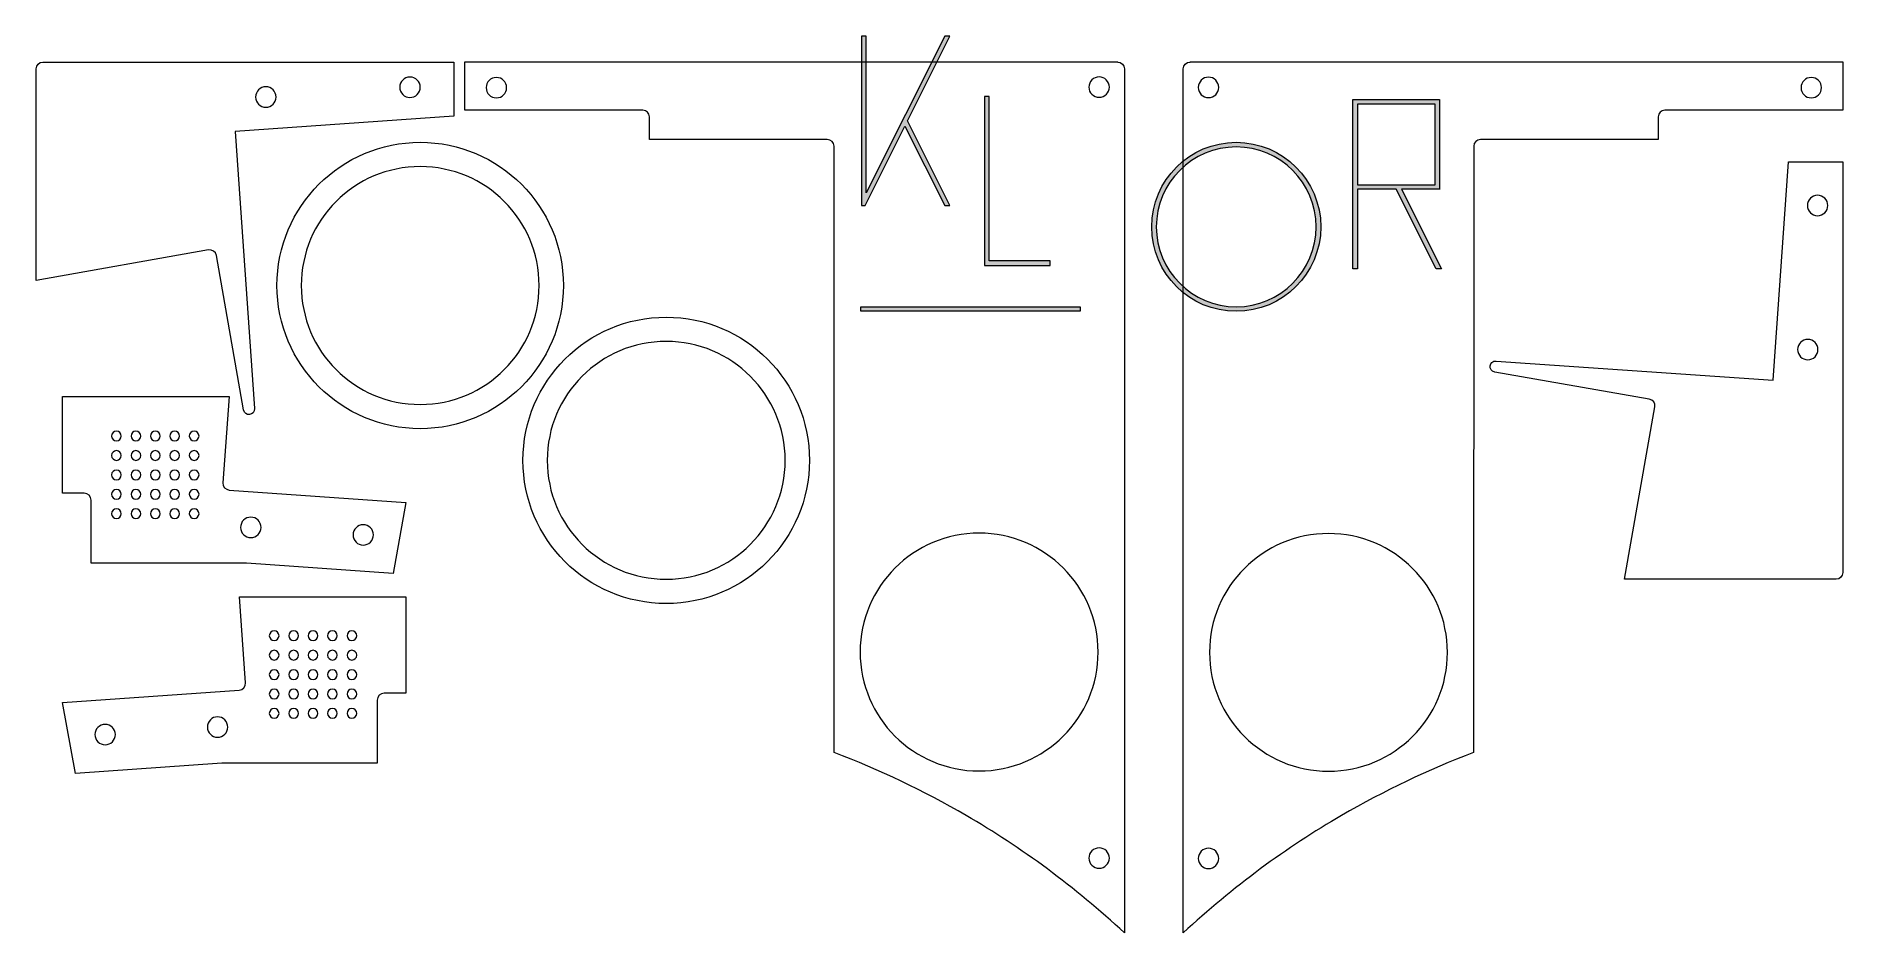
# Model space of a CAD drawing. Header units: millimetres. Extents: x 0 to 186, y 0 to 92.
import ezdxf

# ---------------------------------------------------------------- set-up
doc = ezdxf.new("R2010")
doc.units = ezdxf.units.MM
doc.header["$MEASUREMENT"] = 0
doc.layers.add('Ebene 1', color=7, linetype='Continuous', lineweight=0)

# ---------------------------------------------------------------- blocks, each defined once
blk = doc.blocks.new('Block_0')
at = {"layer": 'Ebene 1', "true_color": 0xff00ff, "transparency": 33554687}
h = blk.add_hatch(color=6, dxfattribs=at)
h.dxf.hatch_style = 2
h.paths.add_polyline_path([(85.4, 75.05), (89.51, 83.22), (93.62, 75.05), (94.14, 75.05), (89.77, 83.75), (94.14, 92.49), (93.62, 92.49), (85.52, 76.35), (85.52, 92.49), (85.04, 92.49), (85.04, 75.05)])
h = blk.add_hatch(color=6, dxfattribs=at)
h.dxf.hatch_style = 2
h.paths.add_polyline_path([(97.71, 86.27), (97.71, 68.85), (104.48, 68.85), (104.48, 69.33), (98.19, 69.33), (98.19, 86.27)])
h = blk.add_hatch(color=6, dxfattribs=at)
h.dxf.hatch_style = 2
edge = h.paths.add_edge_path()
edge.add_spline(control_points=[(136.11, 77.17), (136.11, 77.17), (136.11, 85.49), (136.11, 85.49), (136.11, 85.49), (144.1, 85.49), (144.1, 85.49), (144.1, 85.49), (144.1, 77.18), (144.1, 77.18), (144.1, 77.18), (136.11, 77.18), (136.11, 77.18), (136.11, 77.18), (136.11, 77.17), (136.11, 77.17), (136.11, 77.17), (136.11, 77.17), (136.11, 77.17), (136.11, 77.17), (136.11, 77.17), (136.11, 77.17)], knot_values=[0, 0, 0, 0, 1, 1, 1, 2, 2, 2, 3, 3, 3, 4, 4, 4, 5, 5, 5, 6, 6, 6, 7, 7, 7, 7], degree=3, periodic=0)
edge = h.paths.add_edge_path()
edge.add_spline(control_points=[(144.57, 76.7), (144.57, 76.7), (144.57, 85.96), (144.57, 85.96), (144.57, 85.96), (135.63, 85.96), (135.63, 85.96), (135.63, 85.96), (135.63, 68.53), (135.63, 68.53), (135.63, 68.53), (136.1, 68.53), (136.1, 68.53), (136.1, 68.53), (136.1, 76.71), (136.1, 76.71), (136.1, 76.71), (140.11, 76.71), (140.11, 76.71), (140.11, 76.71), (144.22, 68.53), (144.22, 68.53), (144.22, 68.53), (144.75, 68.53), (144.75, 68.53), (144.75, 68.53), (140.64, 76.71), (140.64, 76.71), (140.64, 76.71), (144.57, 76.71), (144.57, 76.71), (144.57, 76.71), (144.57, 76.7), (144.57, 76.7)], knot_values=[0, 0, 0, 0, 1, 1, 1, 2, 2, 2, 3, 3, 3, 4, 4, 4, 5, 5, 5, 6, 6, 6, 7, 7, 7, 8, 8, 8, 9, 9, 9, 10, 10, 10, 11, 11, 11, 11], degree=3, periodic=0)
h = blk.add_hatch(color=6, dxfattribs=at)
h.dxf.hatch_style = 2
edge = h.paths.add_edge_path()
edge.add_spline(control_points=[(123.62, 64.61), (119.08, 64.61), (115.39, 68.31), (115.39, 72.84), (115.39, 77.38), (119.09, 81.07), (123.62, 81.07), (128.16, 81.07), (131.85, 77.38), (131.85, 72.84), (131.85, 68.31), (128.16, 64.61), (123.62, 64.61)], knot_values=[0, 0, 0, 0, 1, 1, 1, 2, 2, 2, 3, 3, 3, 4, 4, 4, 4], degree=3, periodic=0)
edge = h.paths.add_edge_path()
edge.add_spline(control_points=[(123.62, 81.55), (118.82, 81.55), (114.92, 77.65), (114.92, 72.84), (114.92, 68.04), (118.82, 64.14), (123.62, 64.14), (128.42, 64.14), (132.33, 68.04), (132.33, 72.84), (132.33, 77.65), (128.42, 81.55), (123.62, 81.55)], knot_values=[0, 0, 0, 0, 1, 1, 1, 2, 2, 2, 3, 3, 3, 4, 4, 4, 4], degree=3, periodic=0)
h = blk.add_hatch(color=6, dxfattribs=at)
h.dxf.hatch_style = 2
h.paths.add_polyline_path([(84.97, 64.61), (107.55, 64.61), (107.55, 64.14), (84.97, 64.14)])
at = {"layer": 'Ebene 1'}
for points in [[(85.4, 75.05), (89.51, 83.22), (93.62, 75.05), (94.14, 75.05), (89.77, 83.75), (94.14, 92.49), (93.62, 92.49), (85.52, 76.35), (85.52, 92.49), (85.04, 92.49), (85.04, 75.05)], [(97.71, 86.27), (97.71, 68.85), (104.48, 68.85), (104.48, 69.33), (98.19, 69.33), (98.19, 86.27)], [(84.97, 64.61), (107.55, 64.61), (107.55, 64.14), (84.97, 64.14)]]:
    blk.add_lwpolyline(points, close=True, dxfattribs=at)
for points, knots in [([(144.57, 76.7), (144.57, 76.7), (144.57, 85.96), (144.57, 85.96), (144.57, 85.96), (135.63, 85.96), (135.63, 85.96), (135.63, 85.96), (135.63, 68.53), (135.63, 68.53), (135.63, 68.53), (136.1, 68.53), (136.1, 68.53), (136.1, 68.53), (136.1, 76.71), (136.1, 76.71), (136.1, 76.71), (140.11, 76.71), (140.11, 76.71), (140.11, 76.71), (144.22, 68.53), (144.22, 68.53), (144.22, 68.53), (144.75, 68.53), (144.75, 68.53), (144.75, 68.53), (140.64, 76.71), (140.64, 76.71), (140.64, 76.71), (144.57, 76.71), (144.57, 76.71), (144.57, 76.71), (144.57, 76.7), (144.57, 76.7)], [0, 0, 0, 0, 1, 1, 1, 2, 2, 2, 3, 3, 3, 4, 4, 4, 5, 5, 5, 6, 6, 6, 7, 7, 7, 8, 8, 8, 9, 9, 9, 10, 10, 10, 11, 11, 11, 11]), ([(136.11, 77.17), (136.11, 77.17), (136.11, 85.49), (136.11, 85.49), (136.11, 85.49), (144.1, 85.49), (144.1, 85.49), (144.1, 85.49), (144.1, 77.18), (144.1, 77.18), (144.1, 77.18), (136.11, 77.18), (136.11, 77.18), (136.11, 77.18), (136.11, 77.17), (136.11, 77.17), (136.11, 77.17), (136.11, 77.17), (136.11, 77.17), (136.11, 77.17), (136.11, 77.17), (136.11, 77.17)], [0, 0, 0, 0, 1, 1, 1, 2, 2, 2, 3, 3, 3, 4, 4, 4, 5, 5, 5, 6, 6, 6, 7, 7, 7, 7]), ([(123.62, 81.55), (118.82, 81.55), (114.92, 77.65), (114.92, 72.84), (114.92, 68.04), (118.82, 64.14), (123.62, 64.14), (128.42, 64.14), (132.33, 68.04), (132.33, 72.84), (132.33, 77.65), (128.42, 81.55), (123.62, 81.55)], [0, 0, 0, 0, 1, 1, 1, 2, 2, 2, 3, 3, 3, 4, 4, 4, 4]), ([(123.62, 64.61), (119.08, 64.61), (115.39, 68.31), (115.39, 72.84), (115.39, 77.38), (119.09, 81.07), (123.62, 81.07), (128.16, 81.07), (131.85, 77.38), (131.85, 72.84), (131.85, 68.31), (128.16, 64.61), (123.62, 64.61)], [0, 0, 0, 0, 1, 1, 1, 2, 2, 2, 3, 3, 3, 4, 4, 4, 4])]:
    blk.add_open_spline(points, degree=3, knots=knots, dxfattribs=at)

msp = doc.modelspace()

# ---------------------------------------------------------------- linework, layer by layer
at = {"layer": 'Ebene 1', "color": 5, "lineweight": 9, "true_color": 0x0000ff}
for points, knots in [([(0.75, 89.82), (0.36, 89.82), (0.05, 89.51), (0.05, 89.12), (0.05, 89.12), (0.05, 67.33), (0.05, 67.33), (0.05, 67.33), (17.8, 70.46), (17.8, 70.46), (18.18, 70.53), (18.55, 70.28), (18.61, 69.89), (18.61, 69.89), (21.4, 53.98), (21.4, 53.98), (21.53, 53.27), (22.58, 53.4), (22.54, 54.12), (22.54, 54.12), (20.56, 82.65), (20.56, 82.65), (20.56, 82.65), (20.56, 82.65), (20.56, 82.65), (20.56, 82.65), (43.06, 84.23), (43.06, 84.23), (43.06, 84.23), (43.05, 89.82), (43.05, 89.82), (43.05, 89.82), (0.75, 89.82), (0.75, 89.82)], [0, 0, 0, 0, 1, 1, 1, 2, 2, 2, 3, 3, 3, 4, 4, 4, 5, 5, 5, 6, 6, 6, 7, 7, 7, 8, 8, 8, 9, 9, 9, 10, 10, 10, 11, 11, 11, 11]), ([(111.41, 89.83), (111.41, 89.83), (44.21, 89.83), (44.21, 89.83), (44.21, 89.83), (44.19, 84.86), (44.19, 84.86), (44.19, 84.86), (62.51, 84.86), (62.51, 84.86), (62.9, 84.86), (63.21, 84.55), (63.21, 84.16), (63.21, 84.16), (63.21, 81.84), (63.21, 81.84), (63.21, 81.84), (81.51, 81.84), (81.51, 81.84), (81.89, 81.84), (82.21, 81.53), (82.21, 81.14), (82.21, 81.14), (82.23, 18.7), (82.23, 18.7), (86.84, 16.93), (91.43, 14.74), (95.81, 12.21), (101.46, 8.95), (107.04, 4.8), (112.11, 0.11), (112.11, 0.11), (112.11, 89.12), (112.11, 89.12), (112.11, 89.51), (111.8, 89.82), (111.42, 89.82), (111.42, 89.82), (111.42, 89.82), (111.42, 89.82), (111.42, 89.82), (111.41, 89.83), (111.41, 89.83)], [0, 0, 0, 0, 1, 1, 1, 2, 2, 2, 3, 3, 3, 4, 4, 4, 5, 5, 5, 6, 6, 6, 7, 7, 7, 8, 8, 8, 9, 9, 9, 10, 10, 10, 11, 11, 11, 12, 12, 12, 13, 13, 13, 14, 14, 14, 14]), ([(118.87, 89.82), (118.48, 89.82), (118.17, 89.51), (118.17, 89.12), (118.17, 89.12), (118.17, 0.11), (118.17, 0.11), (123.24, 4.8), (128.82, 8.95), (134.48, 12.21), (138.85, 14.74), (143.44, 16.93), (148.05, 18.7), (148.05, 18.7), (148.08, 81.14), (148.08, 81.14), (148.08, 81.53), (148.39, 81.84), (148.77, 81.84), (148.77, 81.84), (167.07, 81.84), (167.07, 81.84), (167.07, 81.84), (167.07, 84.16), (167.07, 84.16), (167.07, 84.55), (167.38, 84.86), (167.77, 84.86), (167.77, 84.86), (186.09, 84.86), (186.09, 84.86), (186.09, 84.86), (186.08, 89.83), (186.08, 89.83), (186.08, 89.83), (118.87, 89.83), (118.87, 89.83), (118.87, 89.83), (118.87, 89.82), (118.87, 89.82)], [0, 0, 0, 0, 1, 1, 1, 2, 2, 2, 3, 3, 3, 4, 4, 4, 5, 5, 5, 6, 6, 6, 7, 7, 7, 8, 8, 8, 9, 9, 9, 10, 10, 10, 11, 11, 11, 12, 12, 12, 13, 13, 13, 13]), ([(37.49, 87.22), (37.49, 87.81), (37.96, 88.27), (38.54, 88.27), (39.13, 88.27), (39.6, 87.81), (39.6, 87.22), (39.6, 86.64), (39.12, 86.17), (38.54, 86.17), (37.97, 86.17), (37.49, 86.64), (37.49, 87.22)], [0, 0, 0, 0, 1, 1, 1, 2, 2, 2, 3, 3, 3, 4, 4, 4, 4]), ([(46.39, 87.18), (46.39, 87.76), (46.86, 88.23), (47.44, 88.23), (48.02, 88.23), (48.49, 87.76), (48.49, 87.18), (48.49, 86.6), (48.02, 86.13), (47.44, 86.13), (46.86, 86.13), (46.39, 86.6), (46.39, 87.18)], [0, 0, 0, 0, 1, 1, 1, 2, 2, 2, 3, 3, 3, 4, 4, 4, 4]), ([(110.56, 87.24), (110.56, 86.66), (110.09, 86.19), (109.5, 86.19), (108.92, 86.19), (108.45, 86.66), (108.45, 87.24), (108.45, 87.82), (108.93, 88.29), (109.5, 88.29), (110.08, 88.29), (110.56, 87.82), (110.56, 87.24)], [0, 0, 0, 0, 1, 1, 1, 2, 2, 2, 3, 3, 3, 4, 4, 4, 4]), ([(120.77, 88.26), (121.35, 88.26), (121.82, 87.79), (121.82, 87.21), (121.82, 86.62), (121.35, 86.15), (120.77, 86.15), (120.19, 86.15), (119.72, 86.62), (119.72, 87.21), (119.72, 87.79), (120.19, 88.26), (120.77, 88.26)], [0, 0, 0, 0, 1, 1, 1, 2, 2, 2, 3, 3, 3, 4, 4, 4, 4]), ([(182.84, 86.13), (182.26, 86.13), (181.79, 86.6), (181.79, 87.18), (181.79, 87.76), (182.26, 88.23), (182.84, 88.23), (183.42, 88.23), (183.89, 87.76), (183.89, 87.18), (183.89, 86.6), (183.42, 86.13), (182.84, 86.13)], [0, 0, 0, 0, 1, 1, 1, 2, 2, 2, 3, 3, 3, 4, 4, 4, 4]), ([(22.65, 86.21), (22.65, 86.8), (23.12, 87.27), (23.7, 87.27), (24.28, 87.27), (24.75, 86.8), (24.75, 86.21), (24.75, 85.63), (24.28, 85.16), (23.7, 85.16), (23.12, 85.16), (22.65, 85.63), (22.65, 86.21)], [0, 0, 0, 0, 1, 1, 1, 2, 2, 2, 3, 3, 3, 4, 4, 4, 4]), ([(39.6, 81.55), (31.45, 81.55), (24.85, 74.95), (24.85, 66.8), (24.85, 58.66), (31.45, 52.05), (39.6, 52.05), (47.74, 52.05), (54.34, 58.66), (54.34, 66.8), (54.34, 74.95), (47.74, 81.55), (39.6, 81.55)], [0, 0, 0, 0, 1, 1, 1, 2, 2, 2, 3, 3, 3, 4, 4, 4, 4]), ([(39.6, 54.55), (32.83, 54.55), (27.35, 60.03), (27.35, 66.8), (27.35, 73.56), (32.83, 79.05), (39.6, 79.05), (46.36, 79.05), (51.84, 73.56), (51.84, 66.8), (51.84, 60.03), (46.36, 54.55), (39.6, 54.55), (39.6, 54.55), (39.6, 54.55), (39.6, 54.55)], [0, 0, 0, 0, 1, 1, 1, 2, 2, 2, 3, 3, 3, 4, 4, 4, 5, 5, 5, 5]), ([(186.09, 37.24), (186.09, 37.24), (186.09, 79.54), (186.09, 79.54), (186.09, 79.54), (180.49, 79.55), (180.49, 79.55), (180.49, 79.55), (178.92, 57.05), (178.92, 57.05), (178.92, 57.05), (178.92, 57.05), (178.92, 57.05), (178.92, 57.05), (150.38, 59.02), (150.38, 59.02), (149.66, 59.07), (149.53, 58.01), (150.24, 57.89), (150.24, 57.89), (166.16, 55.1), (166.16, 55.1), (166.54, 55.03), (166.79, 54.67), (166.73, 54.29), (166.73, 54.29), (163.6, 36.54), (163.6, 36.54), (163.6, 36.54), (185.39, 36.54), (185.39, 36.54), (185.78, 36.54), (186.09, 36.85), (186.09, 37.24), (186.09, 37.24), (186.09, 37.24), (186.09, 37.24), (186.09, 37.24), (186.09, 37.24), (186.09, 37.24)], [0, 0, 0, 0, 1, 1, 1, 2, 2, 2, 3, 3, 3, 4, 4, 4, 5, 5, 5, 6, 6, 6, 7, 7, 7, 8, 8, 8, 9, 9, 9, 10, 10, 10, 11, 11, 11, 12, 12, 12, 13, 13, 13, 13]), ([(182.44, 75.04), (182.44, 75.62), (182.91, 76.09), (183.49, 76.09), (184.07, 76.09), (184.54, 75.62), (184.54, 75.04), (184.54, 74.46), (184.07, 73.99), (183.49, 73.99), (182.91, 73.99), (182.44, 74.46), (182.44, 75.04)], [0, 0, 0, 0, 1, 1, 1, 2, 2, 2, 3, 3, 3, 4, 4, 4, 4]), ([(50.18, 48.79), (50.18, 40.64), (56.78, 34.04), (64.93, 34.04), (73.07, 34.04), (79.68, 40.64), (79.68, 48.79), (79.68, 56.93), (73.07, 63.54), (64.93, 63.54), (56.78, 63.54), (50.18, 56.93), (50.18, 48.79), (50.18, 48.79), (50.18, 48.79), (50.18, 48.79)], [0, 0, 0, 0, 1, 1, 1, 2, 2, 2, 3, 3, 3, 4, 4, 4, 5, 5, 5, 5]), ([(52.68, 48.79), (52.68, 55.55), (58.16, 61.04), (64.93, 61.04), (71.69, 61.04), (77.18, 55.55), (77.18, 48.79), (77.18, 42.03), (71.69, 36.54), (64.93, 36.54), (58.16, 36.54), (52.68, 42.03), (52.68, 48.79), (52.68, 48.79), (52.68, 48.79), (52.68, 48.79)], [0, 0, 0, 0, 1, 1, 1, 2, 2, 2, 3, 3, 3, 4, 4, 4, 5, 5, 5, 5]), ([(181.43, 60.2), (181.43, 60.78), (181.9, 61.25), (182.48, 61.25), (183.06, 61.25), (183.53, 60.78), (183.53, 60.2), (183.53, 59.62), (183.06, 59.15), (182.48, 59.15), (181.9, 59.15), (181.43, 59.62), (181.43, 60.2)], [0, 0, 0, 0, 1, 1, 1, 2, 2, 2, 3, 3, 3, 4, 4, 4, 4]), ([(19.29, 46.47), (19.29, 46.47), (19.91, 55.35), (19.91, 55.35), (19.91, 55.35), (2.75, 55.35), (2.75, 55.35), (2.75, 55.35), (2.75, 45.4), (2.75, 45.4), (2.75, 45.4), (5, 45.4), (5, 45.4), (5.39, 45.4), (5.7, 45.09), (5.7, 44.7), (5.7, 44.7), (5.73, 38.2), (5.73, 38.2), (5.73, 38.2), (21.71, 38.2), (21.71, 38.2), (21.71, 38.2), (36.8, 37.14), (36.8, 37.14), (36.8, 37.14), (38.13, 44.46), (38.13, 44.46), (38.13, 44.46), (19.94, 45.73), (19.94, 45.73), (19.55, 45.76), (19.26, 46.09), (19.29, 46.48), (19.29, 46.48), (19.29, 46.48), (19.29, 46.48), (19.29, 46.48), (19.29, 46.47), (19.29, 46.47)], [0, 0, 0, 0, 1, 1, 1, 2, 2, 2, 3, 3, 3, 4, 4, 4, 5, 5, 5, 6, 6, 6, 7, 7, 7, 8, 8, 8, 9, 9, 9, 10, 10, 10, 11, 11, 11, 12, 12, 12, 13, 13, 13, 13]), ([(8.32, 50.79), (8.05, 50.79), (7.82, 51.01), (7.82, 51.29), (7.82, 51.57), (8.04, 51.79), (8.32, 51.79), (8.6, 51.79), (8.82, 51.57), (8.82, 51.29), (8.82, 51.01), (8.6, 50.79), (8.32, 50.79)], [0, 0, 0, 0, 1, 1, 1, 2, 2, 2, 3, 3, 3, 4, 4, 4, 4]), ([(10.32, 50.79), (10.05, 50.79), (9.82, 51.01), (9.82, 51.29), (9.82, 51.57), (10.04, 51.79), (10.32, 51.79), (10.6, 51.79), (10.82, 51.57), (10.82, 51.29), (10.82, 51.01), (10.6, 50.79), (10.32, 50.79)], [0, 0, 0, 0, 1, 1, 1, 2, 2, 2, 3, 3, 3, 4, 4, 4, 4]), ([(12.32, 50.79), (12.05, 50.79), (11.82, 51.01), (11.82, 51.29), (11.82, 51.57), (12.04, 51.79), (12.32, 51.79), (12.6, 51.79), (12.82, 51.57), (12.82, 51.29), (12.82, 51.01), (12.6, 50.79), (12.32, 50.79)], [0, 0, 0, 0, 1, 1, 1, 2, 2, 2, 3, 3, 3, 4, 4, 4, 4]), ([(14.32, 50.79), (14.05, 50.79), (13.82, 51.01), (13.82, 51.29), (13.82, 51.57), (14.04, 51.79), (14.32, 51.79), (14.6, 51.79), (14.82, 51.57), (14.82, 51.29), (14.82, 51.01), (14.6, 50.79), (14.32, 50.79)], [0, 0, 0, 0, 1, 1, 1, 2, 2, 2, 3, 3, 3, 4, 4, 4, 4]), ([(16.32, 50.79), (16.05, 50.79), (15.82, 51.01), (15.82, 51.29), (15.82, 51.57), (16.04, 51.79), (16.32, 51.79), (16.6, 51.79), (16.82, 51.57), (16.82, 51.29), (16.82, 51.01), (16.6, 50.79), (16.32, 50.79)], [0, 0, 0, 0, 1, 1, 1, 2, 2, 2, 3, 3, 3, 4, 4, 4, 4]), ([(8.32, 48.79), (8.05, 48.79), (7.82, 49.01), (7.82, 49.29), (7.82, 49.57), (8.04, 49.79), (8.32, 49.79), (8.6, 49.79), (8.82, 49.57), (8.82, 49.29), (8.82, 49.01), (8.6, 48.79), (8.32, 48.79)], [0, 0, 0, 0, 1, 1, 1, 2, 2, 2, 3, 3, 3, 4, 4, 4, 4]), ([(10.32, 48.79), (10.05, 48.79), (9.82, 49.01), (9.82, 49.29), (9.82, 49.57), (10.04, 49.79), (10.32, 49.79), (10.6, 49.79), (10.82, 49.57), (10.82, 49.29), (10.82, 49.01), (10.6, 48.79), (10.32, 48.79)], [0, 0, 0, 0, 1, 1, 1, 2, 2, 2, 3, 3, 3, 4, 4, 4, 4]), ([(12.32, 48.79), (12.05, 48.79), (11.82, 49.01), (11.82, 49.29), (11.82, 49.57), (12.04, 49.79), (12.32, 49.79), (12.6, 49.79), (12.82, 49.57), (12.82, 49.29), (12.82, 49.01), (12.6, 48.79), (12.32, 48.79)], [0, 0, 0, 0, 1, 1, 1, 2, 2, 2, 3, 3, 3, 4, 4, 4, 4]), ([(14.32, 48.79), (14.05, 48.79), (13.82, 49.01), (13.82, 49.29), (13.82, 49.57), (14.04, 49.79), (14.32, 49.79), (14.6, 49.79), (14.82, 49.57), (14.82, 49.29), (14.82, 49.01), (14.6, 48.79), (14.32, 48.79)], [0, 0, 0, 0, 1, 1, 1, 2, 2, 2, 3, 3, 3, 4, 4, 4, 4]), ([(16.32, 48.79), (16.05, 48.79), (15.82, 49.01), (15.82, 49.29), (15.82, 49.57), (16.04, 49.79), (16.32, 49.79), (16.6, 49.79), (16.82, 49.57), (16.82, 49.29), (16.82, 49.01), (16.6, 48.79), (16.32, 48.79)], [0, 0, 0, 0, 1, 1, 1, 2, 2, 2, 3, 3, 3, 4, 4, 4, 4]), ([(8.32, 46.79), (8.05, 46.79), (7.82, 47.01), (7.82, 47.29), (7.82, 47.57), (8.04, 47.79), (8.32, 47.79), (8.6, 47.79), (8.82, 47.57), (8.82, 47.29), (8.82, 47.01), (8.6, 46.79), (8.32, 46.79)], [0, 0, 0, 0, 1, 1, 1, 2, 2, 2, 3, 3, 3, 4, 4, 4, 4]), ([(10.32, 46.79), (10.05, 46.79), (9.82, 47.01), (9.82, 47.29), (9.82, 47.57), (10.04, 47.79), (10.32, 47.79), (10.6, 47.79), (10.82, 47.57), (10.82, 47.29), (10.82, 47.01), (10.6, 46.79), (10.32, 46.79)], [0, 0, 0, 0, 1, 1, 1, 2, 2, 2, 3, 3, 3, 4, 4, 4, 4]), ([(12.32, 46.79), (12.05, 46.79), (11.82, 47.01), (11.82, 47.29), (11.82, 47.57), (12.04, 47.79), (12.32, 47.79), (12.6, 47.79), (12.82, 47.57), (12.82, 47.29), (12.82, 47.01), (12.6, 46.79), (12.32, 46.79)], [0, 0, 0, 0, 1, 1, 1, 2, 2, 2, 3, 3, 3, 4, 4, 4, 4]), ([(14.32, 46.79), (14.05, 46.79), (13.82, 47.01), (13.82, 47.29), (13.82, 47.57), (14.04, 47.79), (14.32, 47.79), (14.6, 47.79), (14.82, 47.57), (14.82, 47.29), (14.82, 47.01), (14.6, 46.79), (14.32, 46.79)], [0, 0, 0, 0, 1, 1, 1, 2, 2, 2, 3, 3, 3, 4, 4, 4, 4]), ([(16.32, 46.79), (16.05, 46.79), (15.82, 47.01), (15.82, 47.29), (15.82, 47.57), (16.04, 47.79), (16.32, 47.79), (16.6, 47.79), (16.82, 47.57), (16.82, 47.29), (16.82, 47.01), (16.6, 46.79), (16.32, 46.79)], [0, 0, 0, 0, 1, 1, 1, 2, 2, 2, 3, 3, 3, 4, 4, 4, 4]), ([(8.32, 44.79), (8.05, 44.79), (7.82, 45.01), (7.82, 45.29), (7.82, 45.57), (8.04, 45.79), (8.32, 45.79), (8.6, 45.79), (8.82, 45.57), (8.82, 45.29), (8.82, 45.01), (8.6, 44.79), (8.32, 44.79)], [0, 0, 0, 0, 1, 1, 1, 2, 2, 2, 3, 3, 3, 4, 4, 4, 4]), ([(10.32, 44.79), (10.05, 44.79), (9.82, 45.01), (9.82, 45.29), (9.82, 45.57), (10.04, 45.79), (10.32, 45.79), (10.6, 45.79), (10.82, 45.57), (10.82, 45.29), (10.82, 45.01), (10.6, 44.79), (10.32, 44.79)], [0, 0, 0, 0, 1, 1, 1, 2, 2, 2, 3, 3, 3, 4, 4, 4, 4]), ([(12.32, 44.79), (12.05, 44.79), (11.82, 45.01), (11.82, 45.29), (11.82, 45.57), (12.04, 45.79), (12.32, 45.79), (12.6, 45.79), (12.82, 45.57), (12.82, 45.29), (12.82, 45.01), (12.6, 44.79), (12.32, 44.79)], [0, 0, 0, 0, 1, 1, 1, 2, 2, 2, 3, 3, 3, 4, 4, 4, 4]), ([(14.32, 44.79), (14.05, 44.79), (13.82, 45.01), (13.82, 45.29), (13.82, 45.57), (14.04, 45.79), (14.32, 45.79), (14.6, 45.79), (14.82, 45.57), (14.82, 45.29), (14.82, 45.01), (14.6, 44.79), (14.32, 44.79)], [0, 0, 0, 0, 1, 1, 1, 2, 2, 2, 3, 3, 3, 4, 4, 4, 4]), ([(16.32, 44.79), (16.05, 44.79), (15.82, 45.01), (15.82, 45.29), (15.82, 45.57), (16.04, 45.79), (16.32, 45.79), (16.6, 45.79), (16.82, 45.57), (16.82, 45.29), (16.82, 45.01), (16.6, 44.79), (16.32, 44.79)], [0, 0, 0, 0, 1, 1, 1, 2, 2, 2, 3, 3, 3, 4, 4, 4, 4]), ([(8.32, 42.79), (8.05, 42.79), (7.82, 43.01), (7.82, 43.29), (7.82, 43.57), (8.04, 43.79), (8.32, 43.79), (8.6, 43.79), (8.82, 43.57), (8.82, 43.29), (8.82, 43.01), (8.6, 42.79), (8.32, 42.79)], [0, 0, 0, 0, 1, 1, 1, 2, 2, 2, 3, 3, 3, 4, 4, 4, 4]), ([(10.32, 42.79), (10.05, 42.79), (9.82, 43.01), (9.82, 43.29), (9.82, 43.57), (10.04, 43.79), (10.32, 43.79), (10.6, 43.79), (10.82, 43.57), (10.82, 43.29), (10.82, 43.01), (10.6, 42.79), (10.32, 42.79)], [0, 0, 0, 0, 1, 1, 1, 2, 2, 2, 3, 3, 3, 4, 4, 4, 4]), ([(12.32, 42.79), (12.05, 42.79), (11.82, 43.01), (11.82, 43.29), (11.82, 43.57), (12.04, 43.79), (12.32, 43.79), (12.6, 43.79), (12.82, 43.57), (12.82, 43.29), (12.82, 43.01), (12.6, 42.79), (12.32, 42.79)], [0, 0, 0, 0, 1, 1, 1, 2, 2, 2, 3, 3, 3, 4, 4, 4, 4]), ([(14.32, 42.79), (14.05, 42.79), (13.82, 43.01), (13.82, 43.29), (13.82, 43.57), (14.04, 43.79), (14.32, 43.79), (14.6, 43.79), (14.82, 43.57), (14.82, 43.29), (14.82, 43.01), (14.6, 42.79), (14.32, 42.79)], [0, 0, 0, 0, 1, 1, 1, 2, 2, 2, 3, 3, 3, 4, 4, 4, 4]), ([(16.32, 42.79), (16.05, 42.79), (15.82, 43.01), (15.82, 43.29), (15.82, 43.57), (16.04, 43.79), (16.32, 43.79), (16.6, 43.79), (16.82, 43.57), (16.82, 43.29), (16.82, 43.01), (16.6, 42.79), (16.32, 42.79)], [0, 0, 0, 0, 1, 1, 1, 2, 2, 2, 3, 3, 3, 4, 4, 4, 4]), ([(22.15, 42.94), (22.73, 42.94), (23.21, 42.47), (23.21, 41.88), (23.21, 41.3), (22.74, 40.83), (22.15, 40.83), (21.57, 40.83), (21.1, 41.3), (21.1, 41.88), (21.1, 42.47), (21.57, 42.94), (22.15, 42.94)], [0, 0, 0, 0, 1, 1, 1, 2, 2, 2, 3, 3, 3, 4, 4, 4, 4]), ([(33.73, 42.16), (34.31, 42.16), (34.78, 41.69), (34.78, 41.11), (34.78, 40.53), (34.31, 40.06), (33.73, 40.06), (33.15, 40.06), (32.68, 40.53), (32.68, 41.11), (32.68, 41.69), (33.15, 42.16), (33.73, 42.16)], [0, 0, 0, 0, 1, 1, 1, 2, 2, 2, 3, 3, 3, 4, 4, 4, 4]), ([(84.9, 29.04), (84.9, 35.8), (90.39, 41.29), (97.15, 41.29), (103.91, 41.29), (109.4, 35.8), (109.4, 29.04), (109.4, 22.28), (103.92, 16.79), (97.15, 16.79), (90.38, 16.79), (84.9, 22.28), (84.9, 29.04)], [0, 0, 0, 0, 1, 1, 1, 2, 2, 2, 3, 3, 3, 4, 4, 4, 4]), ([(133.13, 16.76), (126.36, 16.76), (120.88, 22.24), (120.88, 29.01), (120.88, 35.77), (126.36, 41.25), (133.13, 41.25), (139.89, 41.25), (145.37, 35.77), (145.37, 29.01), (145.37, 22.24), (139.89, 16.76), (133.13, 16.76), (133.13, 16.76), (133.13, 16.76), (133.13, 16.76)], [0, 0, 0, 0, 1, 1, 1, 2, 2, 2, 3, 3, 3, 4, 4, 4, 5, 5, 5, 5]), ([(21.6, 25.87), (21.62, 25.48), (21.33, 25.15), (20.95, 25.12), (20.95, 25.12), (2.75, 23.85), (2.75, 23.85), (2.75, 23.85), (4.09, 16.54), (4.09, 16.54), (4.09, 16.54), (19.18, 17.6), (19.18, 17.6), (19.18, 17.6), (35.16, 17.6), (35.16, 17.6), (35.16, 17.6), (35.18, 24.09), (35.18, 24.09), (35.18, 24.48), (35.5, 24.8), (35.88, 24.8), (35.88, 24.8), (38.13, 24.8), (38.13, 24.8), (38.13, 24.8), (38.13, 34.74), (38.13, 34.74), (38.13, 34.74), (20.98, 34.74), (20.98, 34.74), (20.98, 34.74), (21.6, 25.87), (21.6, 25.87), (21.6, 25.87), (21.6, 25.87), (21.6, 25.87), (21.6, 25.87), (21.6, 25.87), (21.6, 25.87)], [0, 0, 0, 0, 1, 1, 1, 2, 2, 2, 3, 3, 3, 4, 4, 4, 5, 5, 5, 6, 6, 6, 7, 7, 7, 8, 8, 8, 9, 9, 9, 10, 10, 10, 11, 11, 11, 12, 12, 12, 13, 13, 13, 13]), ([(24.06, 30.72), (24.06, 31), (24.28, 31.22), (24.56, 31.22), (24.84, 31.22), (25.06, 31), (25.06, 30.72), (25.06, 30.44), (24.84, 30.22), (24.56, 30.22), (24.28, 30.22), (24.06, 30.44), (24.06, 30.72)], [0, 0, 0, 0, 1, 1, 1, 2, 2, 2, 3, 3, 3, 4, 4, 4, 4]), ([(26.06, 30.72), (26.06, 31), (26.28, 31.22), (26.56, 31.22), (26.84, 31.22), (27.06, 31), (27.06, 30.72), (27.06, 30.44), (26.84, 30.22), (26.56, 30.22), (26.29, 30.22), (26.06, 30.44), (26.06, 30.72)], [0, 0, 0, 0, 1, 1, 1, 2, 2, 2, 3, 3, 3, 4, 4, 4, 4]), ([(28.06, 30.72), (28.06, 31), (28.28, 31.22), (28.56, 31.22), (28.84, 31.22), (29.06, 31), (29.06, 30.72), (29.06, 30.44), (28.84, 30.22), (28.56, 30.22), (28.29, 30.22), (28.06, 30.44), (28.06, 30.72)], [0, 0, 0, 0, 1, 1, 1, 2, 2, 2, 3, 3, 3, 4, 4, 4, 4]), ([(30.06, 30.72), (30.06, 31), (30.28, 31.22), (30.56, 31.22), (30.84, 31.22), (31.06, 31), (31.06, 30.72), (31.06, 30.44), (30.84, 30.22), (30.56, 30.22), (30.29, 30.22), (30.06, 30.44), (30.06, 30.72)], [0, 0, 0, 0, 1, 1, 1, 2, 2, 2, 3, 3, 3, 4, 4, 4, 4]), ([(32.06, 30.72), (32.06, 31), (32.28, 31.22), (32.56, 31.22), (32.84, 31.22), (33.06, 31), (33.06, 30.72), (33.06, 30.44), (32.84, 30.22), (32.56, 30.22), (32.29, 30.22), (32.06, 30.44), (32.06, 30.72)], [0, 0, 0, 0, 1, 1, 1, 2, 2, 2, 3, 3, 3, 4, 4, 4, 4]), ([(24.06, 28.72), (24.06, 29), (24.28, 29.22), (24.56, 29.22), (24.84, 29.22), (25.06, 29), (25.06, 28.72), (25.06, 28.44), (24.84, 28.22), (24.56, 28.22), (24.28, 28.22), (24.06, 28.44), (24.06, 28.72)], [0, 0, 0, 0, 1, 1, 1, 2, 2, 2, 3, 3, 3, 4, 4, 4, 4]), ([(26.06, 28.72), (26.06, 29), (26.28, 29.22), (26.56, 29.22), (26.84, 29.22), (27.06, 29), (27.06, 28.72), (27.06, 28.44), (26.84, 28.22), (26.56, 28.22), (26.29, 28.22), (26.06, 28.44), (26.06, 28.72)], [0, 0, 0, 0, 1, 1, 1, 2, 2, 2, 3, 3, 3, 4, 4, 4, 4]), ([(28.06, 28.72), (28.06, 29), (28.28, 29.22), (28.56, 29.22), (28.84, 29.22), (29.06, 29), (29.06, 28.72), (29.06, 28.44), (28.84, 28.22), (28.56, 28.22), (28.29, 28.22), (28.06, 28.44), (28.06, 28.72)], [0, 0, 0, 0, 1, 1, 1, 2, 2, 2, 3, 3, 3, 4, 4, 4, 4]), ([(30.06, 28.72), (30.06, 29), (30.28, 29.22), (30.56, 29.22), (30.84, 29.22), (31.06, 29), (31.06, 28.72), (31.06, 28.44), (30.84, 28.22), (30.56, 28.22), (30.29, 28.22), (30.06, 28.44), (30.06, 28.72)], [0, 0, 0, 0, 1, 1, 1, 2, 2, 2, 3, 3, 3, 4, 4, 4, 4]), ([(32.06, 28.72), (32.06, 29), (32.28, 29.22), (32.56, 29.22), (32.84, 29.22), (33.06, 29), (33.06, 28.72), (33.06, 28.44), (32.84, 28.22), (32.56, 28.22), (32.29, 28.22), (32.06, 28.44), (32.06, 28.72)], [0, 0, 0, 0, 1, 1, 1, 2, 2, 2, 3, 3, 3, 4, 4, 4, 4]), ([(24.06, 26.72), (24.06, 27), (24.28, 27.22), (24.56, 27.22), (24.84, 27.22), (25.06, 27), (25.06, 26.72), (25.06, 26.44), (24.84, 26.22), (24.56, 26.22), (24.28, 26.22), (24.06, 26.44), (24.06, 26.72)], [0, 0, 0, 0, 1, 1, 1, 2, 2, 2, 3, 3, 3, 4, 4, 4, 4]), ([(26.06, 26.72), (26.06, 27), (26.28, 27.22), (26.56, 27.22), (26.84, 27.22), (27.06, 27), (27.06, 26.72), (27.06, 26.44), (26.84, 26.22), (26.56, 26.22), (26.29, 26.22), (26.06, 26.44), (26.06, 26.72)], [0, 0, 0, 0, 1, 1, 1, 2, 2, 2, 3, 3, 3, 4, 4, 4, 4]), ([(28.06, 26.72), (28.06, 27), (28.28, 27.22), (28.56, 27.22), (28.84, 27.22), (29.06, 27), (29.06, 26.72), (29.06, 26.44), (28.84, 26.22), (28.56, 26.22), (28.29, 26.22), (28.06, 26.44), (28.06, 26.72)], [0, 0, 0, 0, 1, 1, 1, 2, 2, 2, 3, 3, 3, 4, 4, 4, 4]), ([(30.06, 26.72), (30.06, 27), (30.28, 27.22), (30.56, 27.22), (30.84, 27.22), (31.06, 27), (31.06, 26.72), (31.06, 26.44), (30.84, 26.22), (30.56, 26.22), (30.29, 26.22), (30.06, 26.44), (30.06, 26.72)], [0, 0, 0, 0, 1, 1, 1, 2, 2, 2, 3, 3, 3, 4, 4, 4, 4]), ([(32.06, 26.72), (32.06, 27), (32.28, 27.22), (32.56, 27.22), (32.84, 27.22), (33.06, 27), (33.06, 26.72), (33.06, 26.44), (32.84, 26.22), (32.56, 26.22), (32.29, 26.22), (32.06, 26.44), (32.06, 26.72)], [0, 0, 0, 0, 1, 1, 1, 2, 2, 2, 3, 3, 3, 4, 4, 4, 4]), ([(24.06, 24.72), (24.06, 25), (24.28, 25.22), (24.56, 25.22), (24.84, 25.22), (25.06, 25), (25.06, 24.72), (25.06, 24.44), (24.84, 24.22), (24.56, 24.22), (24.28, 24.22), (24.06, 24.44), (24.06, 24.72)], [0, 0, 0, 0, 1, 1, 1, 2, 2, 2, 3, 3, 3, 4, 4, 4, 4]), ([(26.06, 24.72), (26.06, 25), (26.28, 25.22), (26.56, 25.22), (26.84, 25.22), (27.06, 25), (27.06, 24.72), (27.06, 24.44), (26.84, 24.22), (26.56, 24.22), (26.29, 24.22), (26.06, 24.44), (26.06, 24.72)], [0, 0, 0, 0, 1, 1, 1, 2, 2, 2, 3, 3, 3, 4, 4, 4, 4]), ([(28.06, 24.72), (28.06, 25), (28.28, 25.22), (28.56, 25.22), (28.84, 25.22), (29.06, 25), (29.06, 24.72), (29.06, 24.44), (28.84, 24.22), (28.56, 24.22), (28.29, 24.22), (28.06, 24.44), (28.06, 24.72)], [0, 0, 0, 0, 1, 1, 1, 2, 2, 2, 3, 3, 3, 4, 4, 4, 4]), ([(30.06, 24.72), (30.06, 25), (30.28, 25.22), (30.56, 25.22), (30.84, 25.22), (31.06, 25), (31.06, 24.72), (31.06, 24.44), (30.84, 24.22), (30.56, 24.22), (30.29, 24.22), (30.06, 24.44), (30.06, 24.72)], [0, 0, 0, 0, 1, 1, 1, 2, 2, 2, 3, 3, 3, 4, 4, 4, 4]), ([(32.06, 24.72), (32.06, 25), (32.28, 25.22), (32.56, 25.22), (32.84, 25.22), (33.06, 25), (33.06, 24.72), (33.06, 24.44), (32.84, 24.22), (32.56, 24.22), (32.29, 24.22), (32.06, 24.44), (32.06, 24.72)], [0, 0, 0, 0, 1, 1, 1, 2, 2, 2, 3, 3, 3, 4, 4, 4, 4]), ([(19.78, 21.31), (19.78, 20.73), (19.31, 20.26), (18.73, 20.26), (18.15, 20.26), (17.68, 20.73), (17.68, 21.31), (17.68, 21.9), (18.15, 22.37), (18.73, 22.37), (19.31, 22.37), (19.78, 21.9), (19.78, 21.31)], [0, 0, 0, 0, 1, 1, 1, 2, 2, 2, 3, 3, 3, 4, 4, 4, 4]), ([(24.06, 22.72), (24.06, 23), (24.28, 23.22), (24.56, 23.22), (24.84, 23.22), (25.06, 23), (25.06, 22.72), (25.06, 22.44), (24.84, 22.22), (24.56, 22.22), (24.28, 22.22), (24.06, 22.44), (24.06, 22.72)], [0, 0, 0, 0, 1, 1, 1, 2, 2, 2, 3, 3, 3, 4, 4, 4, 4]), ([(26.06, 22.72), (26.06, 23), (26.28, 23.22), (26.56, 23.22), (26.84, 23.22), (27.06, 23), (27.06, 22.72), (27.06, 22.44), (26.84, 22.22), (26.56, 22.22), (26.29, 22.22), (26.06, 22.44), (26.06, 22.72)], [0, 0, 0, 0, 1, 1, 1, 2, 2, 2, 3, 3, 3, 4, 4, 4, 4]), ([(28.06, 22.72), (28.06, 23), (28.28, 23.22), (28.56, 23.22), (28.84, 23.22), (29.06, 23), (29.06, 22.72), (29.06, 22.44), (28.84, 22.22), (28.56, 22.22), (28.29, 22.22), (28.06, 22.44), (28.06, 22.72)], [0, 0, 0, 0, 1, 1, 1, 2, 2, 2, 3, 3, 3, 4, 4, 4, 4]), ([(30.06, 22.72), (30.06, 23), (30.28, 23.22), (30.56, 23.22), (30.84, 23.22), (31.06, 23), (31.06, 22.72), (31.06, 22.44), (30.84, 22.22), (30.56, 22.22), (30.29, 22.22), (30.06, 22.44), (30.06, 22.72)], [0, 0, 0, 0, 1, 1, 1, 2, 2, 2, 3, 3, 3, 4, 4, 4, 4]), ([(32.06, 22.72), (32.06, 23), (32.28, 23.22), (32.56, 23.22), (32.84, 23.22), (33.06, 23), (33.06, 22.72), (33.06, 22.44), (32.84, 22.22), (32.56, 22.22), (32.29, 22.22), (32.06, 22.44), (32.06, 22.72)], [0, 0, 0, 0, 1, 1, 1, 2, 2, 2, 3, 3, 3, 4, 4, 4, 4]), ([(8.21, 20.54), (8.21, 19.96), (7.74, 19.49), (7.15, 19.49), (6.57, 19.49), (6.1, 19.96), (6.1, 20.54), (6.1, 21.12), (6.58, 21.59), (7.15, 21.59), (7.73, 21.59), (8.21, 21.12), (8.21, 20.54)], [0, 0, 0, 0, 1, 1, 1, 2, 2, 2, 3, 3, 3, 4, 4, 4, 4]), ([(108.45, 7.82), (108.45, 8.4), (108.92, 8.87), (109.5, 8.87), (110.09, 8.87), (110.56, 8.4), (110.56, 7.82), (110.56, 7.24), (110.08, 6.77), (109.5, 6.77), (108.93, 6.77), (108.45, 7.24), (108.45, 7.82)], [0, 0, 0, 0, 1, 1, 1, 2, 2, 2, 3, 3, 3, 4, 4, 4, 4]), ([(120.77, 6.73), (120.19, 6.73), (119.72, 7.2), (119.72, 7.78), (119.72, 8.36), (120.19, 8.83), (120.77, 8.83), (121.35, 8.83), (121.82, 8.36), (121.82, 7.78), (121.82, 7.2), (121.35, 6.73), (120.77, 6.73)], [0, 0, 0, 0, 1, 1, 1, 2, 2, 2, 3, 3, 3, 4, 4, 4, 4])]:
    msp.add_open_spline(points, degree=3, knots=knots, dxfattribs=at)

# ---------------------------------------------------------------- block references
at = {"layer": 'Ebene 1'}
msp.add_blockref('Block_0', (0, 0), dxfattribs=at)

doc.saveas('drawing.dxf')
